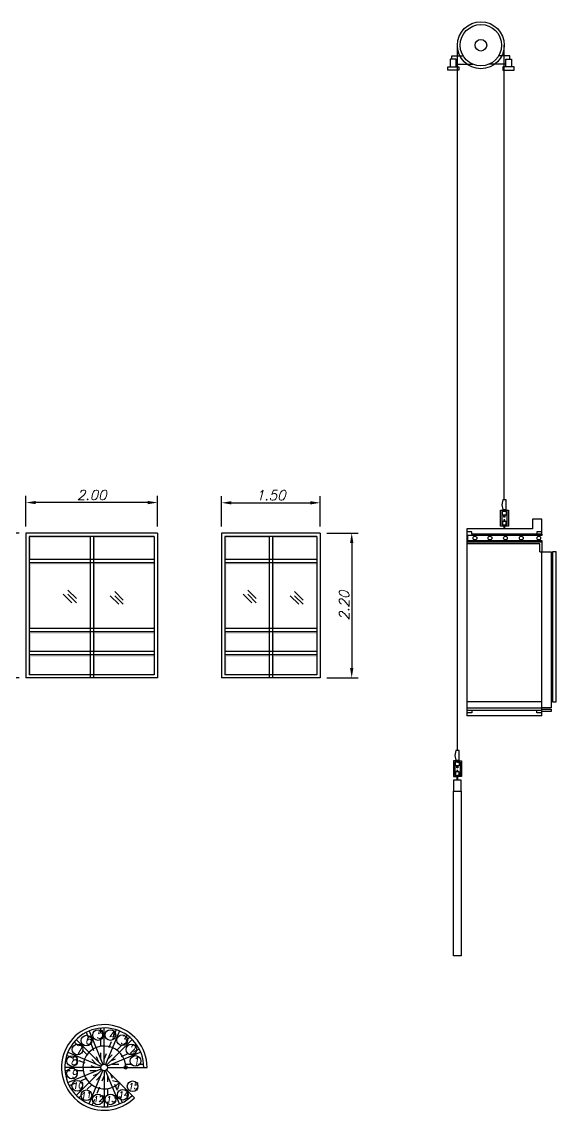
# Model space of a CAD drawing. Header units: millimetres. Extents: x 577 to 2337, y 236 to 943.
# Drawn here: x 849.94 to 858.06, y 698.3 to 714.83 of the extents above; entities that cross this region are included whole.
import ezdxf

# ---------------------------------------------------------------- set-up
doc = ezdxf.new("R2010")
doc.units = ezdxf.units.MM
doc.header["$LTSCALE"] = 0.01
doc.linetypes.add('ACAD_ISO03W100', pattern=[30, 12, -18])
for name, color, linetype in [('01-Plan', 1, 'Continuous'), ('02-Elev', 2, 'Continuous'), ('05-Dim', 5, 'Continuous'), ('06-Furn', 4, 'Continuous'), ('07-Text', 3, 'Continuous')]:
    doc.layers.add(name, color=color, linetype=linetype)
doc.styles.get("Standard").update_dxf_attribs({"font": 'italic.shx'})
doc.styles.add('text', font='BBadr.ttf', dxfattribs={"height": 0.2})
doc.dimstyles.new('ISO-25', dxfattribs={"dimtxt": 0.15, "dimasz": 0.15, "dimexe": 0.1, "dimexo": 0.1, "dimgap": 0.04, "dimtad": 1, "dimzin": 1, "dimdsep": 46, "dimtxsty": 'Standard', "dimcen": 0.3, "dimadec": 0, "dimazin": 0, "dimtfac": 1, "dimtmove": 0, "dimatfit": 3, "dimfxl": 1, "dimarcsym": 0})

# ---------------------------------------------------------------- blocks, each defined once
blk = doc.blocks.new('*D271')
at = {"layer": '05-Dim', "color": 0, "lineweight": -2, "transparency": 16777216}
for p, q in [((852.973, 707.167), (852.973, 707.626)), ((854.473, 707.167), (854.473, 707.626)), ((853.123, 707.526), (854.323, 707.526))]:
    blk.add_line(p, q, dxfattribs=at)
at = {"layer": '05-Dim', "color": 0, "transparency": 16777216}
for points in [[(853.123, 707.551), (853.123, 707.501), (852.973, 707.526)], [(854.323, 707.551), (854.323, 707.501), (854.473, 707.526)]]:
    blk.add_solid(points, dxfattribs=at)
at = {"layer": 'Defpoints', "color": 0, "transparency": 16777216}
for p in [(854.473, 707.526), (852.973, 707.067), (854.473, 707.067)]:
    blk.add_point(p, dxfattribs=at)
at = {"layer": '05-Dim', "color": 0, "transparency": 16777216, "insert": (853.723, 707.641), "char_height": 0.15, "attachment_point": 5}
blk.add_mtext('1.50', dxfattribs=at)
blk = doc.blocks.new('*D272')
at = {"layer": '05-Dim', "color": 0, "lineweight": -2, "transparency": 16777216}
for p, q in [((850.002, 707.167), (850.002, 707.63)), ((852.002, 707.167), (852.002, 707.63)), ((851.852, 707.53), (850.152, 707.53))]:
    blk.add_line(p, q, dxfattribs=at)
at = {"layer": '05-Dim', "color": 0, "transparency": 16777216}
for points in [[(850.152, 707.555), (850.152, 707.505), (850.002, 707.53)], [(851.852, 707.555), (851.852, 707.505), (852.002, 707.53)]]:
    blk.add_solid(points, dxfattribs=at)
at = {"layer": 'Defpoints', "color": 0, "transparency": 16777216}
for p in [(850.002, 707.53), (850.002, 707.067), (852.002, 707.067)]:
    blk.add_point(p, dxfattribs=at)
at = {"layer": '05-Dim', "color": 0, "transparency": 16777216, "insert": (851.002, 707.645), "char_height": 0.15, "attachment_point": 5}
blk.add_mtext('2.00', dxfattribs=at)
blk = doc.blocks.new('*D276')
at = {"layer": '05-Dim', "color": 0, "lineweight": -2, "transparency": 16777216}
for p, q in [((854.573, 707.067), (855.053, 707.067)), ((854.953, 706.917), (854.953, 705.017)), ((854.573, 704.867), (855.053, 704.867))]:
    blk.add_line(p, q, dxfattribs=at)
at = {"layer": '05-Dim', "color": 0, "transparency": 16777216}
for points in [[(854.928, 706.917), (854.978, 706.917), (854.953, 707.067)], [(854.928, 705.017), (854.978, 705.017), (854.953, 704.867)]]:
    blk.add_solid(points, dxfattribs=at)
at = {"layer": 'Defpoints', "color": 0, "transparency": 16777216}
for p in [(854.473, 707.067), (854.473, 704.867), (854.953, 704.867)]:
    blk.add_point(p, dxfattribs=at)
at = {"layer": '05-Dim', "color": 0, "transparency": 16777216, "insert": (854.838, 705.967), "char_height": 0.15, "attachment_point": 5, "rotation": 90}
blk.add_mtext('2.20', dxfattribs=at)
blk = doc.blocks.new('*D279')
at = {"layer": '05-Dim', "color": 0, "lineweight": -2, "transparency": 16777216}
for p, q in [((849.902, 707.067), (849.624, 707.067)), ((849.724, 706.917), (849.724, 705.017)), ((849.902, 704.867), (849.624, 704.867))]:
    blk.add_line(p, q, dxfattribs=at)
at = {"layer": '05-Dim', "color": 0, "transparency": 16777216}
for points in [[(849.699, 706.917), (849.749, 706.917), (849.724, 707.067)], [(849.699, 705.017), (849.749, 705.017), (849.724, 704.867)]]:
    blk.add_solid(points, dxfattribs=at)
at = {"layer": 'Defpoints', "color": 0, "transparency": 16777216}
for p in [(850.002, 707.067), (849.724, 704.867), (850.002, 704.867)]:
    blk.add_point(p, dxfattribs=at)
at = {"layer": '05-Dim', "color": 0, "transparency": 16777216, "insert": (849.609, 705.967), "char_height": 0.15, "attachment_point": 5, "rotation": 90}
blk.add_mtext('2.20', dxfattribs=at)
blk = doc.blocks.new('Elev section')
at = {"layer": '06-Furn', "color": 8, "linetype": 'Continuous'}
for p, q in [((0.148, 3.118), (0.148, 13.824)), ((0.86, 6.921), (0.86, 13.824)), ((0.837, 6.921), (0.822, 6.845)), ((0.822, 6.845), (0.837, 6.775)), ((0.888, 6.921), (0.837, 6.921)), ((0.888, 6.775), (0.888, 6.921)), ((0.802, 6.523), (0.802, 6.764)), ((0.802, 6.764), (0.862, 6.764)), ((0.862, 6.745), (0.821, 6.745)), ((0.821, 6.745), (0.821, 6.542)), ((0.832, 6.689), (0.832, 6.745)), ((0.888, 6.689), (0.832, 6.689)), ((0.837, 6.775), (0.888, 6.775)), ((0.852, 6.659), (0.852, 6.689)), ((0.867, 6.659), (0.852, 6.659)), ((0.867, 6.618), (0.852, 6.618)), ((0.852, 6.618), (0.852, 6.594)), ((0.856, 6.764), (0.856, 6.775)), ((0.867, 6.764), (0.856, 6.764)), ((0.862, 6.764), (0.923, 6.764)), ((0.904, 6.745), (0.862, 6.745)), ((0.867, 6.775), (0.867, 6.764)), ((0.867, 6.689), (0.867, 6.659)), ((0.867, 6.594), (0.867, 6.618)), ((0.888, 6.745), (0.888, 6.689)), ((0.904, 6.542), (0.904, 6.745)), ((0.923, 6.764), (0.923, 6.523)), ((1.429, 6.627), (1.287, 6.627)), ((1.287, 6.627), (1.287, 6.484)), ((1.429, 6.437), (1.429, 6.627)), ((1.287, 6.484), (0.289, 6.484)), ((0.289, 6.484), (0.289, 6.437)), ((0.862, 6.523), (0.802, 6.523)), ((0.821, 6.542), (0.862, 6.542)), ((0.888, 6.594), (0.832, 6.594)), ((0.832, 6.594), (0.832, 6.543)), ((0.852, 6.523), (0.852, 6.484)), ((0.862, 6.542), (0.904, 6.542)), ((0.923, 6.523), (0.862, 6.523)), ((0.867, 6.484), (0.867, 6.523)), ((0.888, 6.543), (0.888, 6.594)), ((1.429, 6.437), (1.429, 6.484)), ((0.365, 6.437), (0.289, 6.437)), ((0.289, 6.437), (0.289, 6.256)), ((1.429, 6.38), (0.299, 6.38)), ((0.299, 6.38), (0.299, 6.304)), ((0.299, 6.285), (0.299, 6.38)), ((0.299, 6.304), (1.43, 6.304)), ((0.299, 6.285), (1.43, 6.285)), ((1.43, 6.285), (0.299, 6.285)), ((0.365, 6.402), (0.365, 6.437)), ((1.429, 6.402), (0.365, 6.402)), ((1.429, 6.437), (1.353, 6.437)), ((1.353, 6.437), (1.353, 6.402)), ((1.429, 6.399), (1.429, 6.437)), ((1.429, 6.399), (1.429, 6.38)), ((1.43, 6.304), (1.43, 6.133)), ((1.4, 6.256), (0.289, 6.256)), ((0.289, 6.256), (0.289, 3.641)), ((1.4, 6.133), (1.4, 6.256)), ((1.4, 6.133), (1.572, 6.133)), ((1.43, 3.641), (1.43, 6.133)), ((1.572, 6.133), (1.572, 3.764)), ((1.649, 6.135), (1.592, 6.135)), ((1.592, 6.135), (1.592, 3.855)), ((1.649, 3.855), (1.649, 6.135)), ((1.43, 3.855), (0.289, 3.855)), ((1.592, 3.855), (1.649, 3.855)), ((0.289, 3.764), (1.43, 3.764)), ((1.43, 3.726), (0.289, 3.726)), ((0.365, 3.688), (0.289, 3.688)), ((1.43, 3.641), (0.289, 3.641)), ((0.365, 3.726), (0.365, 3.688)), ((1.354, 3.688), (1.354, 3.726)), ((1.43, 3.688), (1.354, 3.688)), ((1.572, 3.764), (1.43, 3.764)), ((1.43, 3.745), (1.572, 3.745)), ((1.572, 3.707), (1.43, 3.707)), ((1.572, 3.745), (1.572, 3.707))]:
    blk.add_line(p, q, dxfattribs=at)
for points in [[(0.127, 13.496), (0.127, 13.61), (0.038, 13.61), (0.038, 13.496)], [(0.881, 13.496), (0.881, 13.61), (0.97, 13.61), (0.97, 13.496)], [(0.171, 13.496), (0.171, 13.445), (0, 13.445), (0, 13.496)], [(0.836, 13.496), (0.836, 13.445), (1.008, 13.445), (1.008, 13.496)], [(0.173, 3.118), (0.122, 3.118), (0.107, 3.042), (0.122, 2.972), (0.173, 2.972)], [(0.205, 2.667), (0.088, 2.667), (0.088, 2.501), (0.205, 2.501)], [(0.205, 2.501), (0.205, 0), (0.088, 0), (0.088, 2.501)]]:
    blk.add_lwpolyline(points, close=True, dxfattribs=at)
for points in [[(0.063, 13.61), (0.063, 13.661), (0.235, 13.661)], [(0.945, 13.61), (0.945, 13.661), (0.772, 13.661)], [(0.127, 13.534), (0.383, 13.534)], [(0.881, 13.534), (0.624, 13.534)], [(0.148, 2.961), (0.087, 2.961), (0.087, 2.72), (0.148, 2.72)], [(0.148, 2.942), (0.106, 2.942), (0.106, 2.739), (0.148, 2.739)], [(0.173, 2.942), (0.173, 2.886), (0.118, 2.886), (0.118, 2.942)], [(0.152, 2.886), (0.152, 2.856), (0.137, 2.856), (0.137, 2.886)], [(0.152, 2.791), (0.152, 2.815), (0.137, 2.815), (0.137, 2.791)], [(0.152, 2.972), (0.152, 2.961), (0.142, 2.961), (0.142, 2.972)], [(0.148, 2.961), (0.208, 2.961), (0.208, 2.72), (0.148, 2.72)], [(0.148, 2.942), (0.189, 2.942), (0.189, 2.739), (0.148, 2.739)], [(0.173, 2.74), (0.173, 2.791), (0.118, 2.791), (0.118, 2.74)], [(0.137, 2.72), (0.137, 2.667)], [(0.152, 2.667), (0.152, 2.72)]]:
    blk.add_lwpolyline(points, dxfattribs=at)
for centre, radius in [((0.504, 13.824), 0.356), ((0.504, 13.824), 0.314), ((0.504, 13.824), 0.0882), ((0.414, 6.342), 0.0285), ((0.642, 6.342), 0.0285), ((0.877, 6.342), 0.0285), ((1.118, 6.342), 0.0285), ((1.383, 6.342), 0.0285)]:
    blk.add_circle(centre, radius, dxfattribs=at)

msp = doc.modelspace()

# ---------------------------------------------------------------- hatches: boundary and pattern name
at = {"layer": '02-Elev'}
h = msp.add_hatch(color=8, dxfattribs=at)
h.dxf.hatch_style = 1
h.paths.add_polyline_path([(850.977, 707.017), (850.077, 707.017), (850.077, 706.992), (850.977, 706.992)])
h.paths.add_polyline_path([(850.077, 707.017), (850.052, 707.017), (850.052, 706.992), (850.077, 706.992)])
h.paths.add_polyline_path([(850.077, 706.992), (850.052, 706.992), (850.052, 706.667), (850.077, 706.667)])
h = msp.add_hatch(color=8, dxfattribs=at)
h.dxf.hatch_style = 1
h.paths.add_polyline_path([(851.952, 707.019), (851.052, 707.019), (851.052, 706.994), (851.952, 706.994)])
h.paths.add_polyline_path([(851.052, 707.019), (851.027, 707.019), (851.027, 706.994), (851.052, 706.994)])
h.paths.add_polyline_path([(851.052, 706.994), (851.027, 706.994), (851.027, 706.667), (851.052, 706.667)])
h = msp.add_hatch(color=8, dxfattribs=at)
h.dxf.hatch_style = 1
h.paths.add_polyline_path([(853.698, 707.017), (853.048, 707.017), (853.048, 706.992), (853.698, 706.992)])
h.paths.add_polyline_path([(853.048, 707.017), (853.023, 707.017), (853.023, 706.992), (853.048, 706.992)])
h.paths.add_polyline_path([(853.048, 706.992), (853.023, 706.992), (853.023, 706.667), (853.048, 706.667)])
h = msp.add_hatch(color=8, dxfattribs=at)
h.dxf.hatch_style = 1
h.paths.add_polyline_path([(854.423, 707.017), (853.773, 707.017), (853.773, 706.992), (854.423, 706.992)])
h.paths.add_polyline_path([(853.773, 707.017), (853.748, 707.017), (853.748, 706.992), (853.773, 706.992)])
h.paths.add_polyline_path([(853.773, 706.992), (853.748, 706.992), (853.748, 706.667), (853.773, 706.667)])
h = msp.add_hatch(color=8, dxfattribs=at)
h.dxf.hatch_style = 1
h.paths.add_polyline_path([(850.977, 706.617), (850.077, 706.617), (850.077, 706.592), (850.977, 706.592)])
h.paths.add_polyline_path([(850.077, 706.617), (850.052, 706.617), (850.052, 706.592), (850.077, 706.592)])
h.paths.add_polyline_path([(850.077, 706.592), (850.052, 706.592), (850.052, 705.617), (850.077, 705.617)])
h = msp.add_hatch(color=8, dxfattribs=at)
h.dxf.hatch_style = 1
h.paths.add_polyline_path([(851.952, 706.617), (851.052, 706.617), (851.052, 706.592), (851.952, 706.592)])
h.paths.add_polyline_path([(851.052, 706.617), (851.027, 706.617), (851.027, 706.592), (851.052, 706.592)])
h.paths.add_polyline_path([(851.052, 706.592), (851.027, 706.592), (851.027, 705.617), (851.052, 705.617)])
h = msp.add_hatch(color=8, dxfattribs=at)
h.dxf.hatch_style = 1
h.paths.add_polyline_path([(853.698, 706.617), (853.048, 706.617), (853.048, 706.592), (853.698, 706.592)])
h.paths.add_polyline_path([(853.048, 706.617), (853.023, 706.617), (853.023, 706.592), (853.048, 706.592)])
h.paths.add_polyline_path([(853.048, 706.592), (853.023, 706.592), (853.023, 705.617), (853.048, 705.617)])
h = msp.add_hatch(color=8, dxfattribs=at)
h.dxf.hatch_style = 1
h.paths.add_polyline_path([(854.423, 706.617), (853.773, 706.617), (853.773, 706.592), (854.423, 706.592)])
h.paths.add_polyline_path([(853.773, 706.617), (853.748, 706.617), (853.748, 706.592), (853.773, 706.592)])
h.paths.add_polyline_path([(853.773, 706.592), (853.748, 706.592), (853.748, 705.617), (853.773, 705.617)])
h = msp.add_hatch(color=8, dxfattribs=at)
h.dxf.hatch_style = 1
h.paths.add_polyline_path([(850.977, 705.567), (850.077, 705.567), (850.077, 705.542), (850.977, 705.542)])
h.paths.add_polyline_path([(850.077, 705.567), (850.052, 705.567), (850.052, 705.542), (850.077, 705.542)])
h.paths.add_polyline_path([(850.077, 705.542), (850.052, 705.542), (850.052, 705.267), (850.077, 705.267)])
h = msp.add_hatch(color=8, dxfattribs=at)
h.dxf.hatch_style = 1
h.paths.add_polyline_path([(851.952, 705.567), (851.052, 705.567), (851.052, 705.542), (851.952, 705.542)])
h.paths.add_polyline_path([(851.052, 705.567), (851.027, 705.567), (851.027, 705.542), (851.052, 705.542)])
h.paths.add_polyline_path([(851.052, 705.542), (851.027, 705.542), (851.027, 705.267), (851.052, 705.267)])
h = msp.add_hatch(color=8, dxfattribs=at)
h.dxf.hatch_style = 1
h.paths.add_polyline_path([(853.698, 705.567), (853.048, 705.567), (853.048, 705.542), (853.698, 705.542)])
h.paths.add_polyline_path([(853.048, 705.567), (853.023, 705.567), (853.023, 705.542), (853.048, 705.542)])
h.paths.add_polyline_path([(853.048, 705.542), (853.023, 705.542), (853.023, 705.267), (853.048, 705.267)])
h = msp.add_hatch(color=8, dxfattribs=at)
h.dxf.hatch_style = 1
h.paths.add_polyline_path([(854.423, 705.567), (853.773, 705.567), (853.773, 705.542), (854.423, 705.542)])
h.paths.add_polyline_path([(853.773, 705.567), (853.748, 705.567), (853.748, 705.542), (853.773, 705.542)])
h.paths.add_polyline_path([(853.773, 705.542), (853.748, 705.542), (853.748, 705.267), (853.773, 705.267)])
h = msp.add_hatch(color=8, dxfattribs=at)
h.dxf.hatch_style = 1
h.paths.add_polyline_path([(850.977, 705.217), (850.077, 705.217), (850.077, 705.192), (850.977, 705.192)])
h.paths.add_polyline_path([(850.077, 705.217), (850.052, 705.217), (850.052, 705.192), (850.077, 705.192)])
h.paths.add_polyline_path([(850.077, 705.192), (850.052, 705.192), (850.052, 704.917), (850.077, 704.917)])
h = msp.add_hatch(color=8, dxfattribs=at)
h.dxf.hatch_style = 1
h.paths.add_polyline_path([(851.952, 705.217), (851.052, 705.217), (851.052, 705.192), (851.952, 705.192)])
h.paths.add_polyline_path([(851.052, 705.217), (851.027, 705.217), (851.027, 705.192), (851.052, 705.192)])
h.paths.add_polyline_path([(851.052, 705.192), (851.027, 705.192), (851.027, 704.917), (851.052, 704.917)])
h = msp.add_hatch(color=8, dxfattribs=at)
h.dxf.hatch_style = 1
h.paths.add_polyline_path([(853.698, 705.217), (853.048, 705.217), (853.048, 705.192), (853.698, 705.192)])
h.paths.add_polyline_path([(853.048, 705.217), (853.023, 705.217), (853.023, 705.192), (853.048, 705.192)])
h.paths.add_polyline_path([(853.048, 705.192), (853.023, 705.192), (853.023, 704.917), (853.048, 704.917)])
h = msp.add_hatch(color=8, dxfattribs=at)
h.dxf.hatch_style = 1
h.paths.add_polyline_path([(854.423, 705.217), (853.773, 705.217), (853.773, 705.192), (854.423, 705.192)])
h.paths.add_polyline_path([(853.773, 705.217), (853.748, 705.217), (853.748, 705.192), (853.773, 705.192)])
h.paths.add_polyline_path([(853.773, 705.192), (853.748, 705.192), (853.748, 704.917), (853.773, 704.917)])

# ---------------------------------------------------------------- linework, layer by layer
at = {"layer": '01-Plan', "color": 5, "linetype": 'ACAD_ISO03W100', "ltscale": 0.5}
for p, q in [((850.917, 699.49), (851.1, 699.047)), ((851.143, 699.075), (851.143, 699.552)), ((851.376, 699.528), (851.193, 699.085)), ((851.072, 699.004), (850.733, 699.343)), ((851.243, 699.075), (851.582, 699.414)), ((851.728, 699.23), (851.285, 699.047)), ((850.619, 699.138), (851.062, 698.954)), ((851.313, 699.004), (851.793, 699.004)), ((851.072, 698.904), (850.595, 698.904)), ((850.657, 698.679), (851.1, 698.862)), ((851.143, 698.834), (850.804, 698.495)), ((851.243, 698.834), (851.243, 698.354)), ((851.468, 698.419), (851.285, 698.862)), ((851.009, 698.381), (851.193, 698.824))]:
    msp.add_line(p, q, dxfattribs=at)
at = {"layer": '01-Plan', "color": 4}
for p, q in [((850.963, 699.509), (851.173, 699.001)), ((851.193, 699.004), (851.193, 699.554)), ((851.422, 699.509), (851.212, 699.001)), ((851.157, 698.99), (850.768, 699.379)), ((851.228, 698.99), (851.617, 699.379)), ((850.638, 699.184), (851.146, 698.974)), ((851.747, 699.184), (851.239, 698.974)), ((851.143, 698.954), (850.593, 698.954)), ((850.638, 698.725), (851.146, 698.935)), ((851.157, 698.919), (850.768, 698.53)), ((850.963, 698.4), (851.173, 698.908)), ((851.193, 698.904), (851.193, 698.354)), ((851.422, 698.4), (851.212, 698.908)), ((851.228, 698.919), (851.617, 698.53)), ((851.243, 698.954), (851.793, 698.954))]:
    msp.add_line(p, q, dxfattribs=at)
at = {"layer": '01-Plan', "color": 5}
for p, q in [((851.793, 698.954), (851.843, 698.954)), ((851.422, 698.725), (851.319, 698.752)), ((851.422, 698.725), (851.395, 698.622)), ((851.652, 698.495), (851.617, 698.53)), ((851.652, 698.495), (851.617, 698.53))]:
    msp.add_line(p, q, dxfattribs=at)
at = {"layer": '01-Plan', "color": 2}
msp.add_circle((851.193, 698.954), 0.05, dxfattribs=at)
at = {"layer": '01-Plan', "color": 5}
msp.add_circle((851.518, 698.954), 0.025, dxfattribs=at)
for radius in [0.65, 0.325]:
    msp.add_arc((851.193, 698.954), radius, 0, 315, dxfattribs=at)
at = {"layer": '01-Plan', "color": 4}
msp.add_arc((851.193, 698.954), 0.6, 0, 315, dxfattribs=at)
at = {"layer": '02-Elev', "color": 4}
for p, q in [((852.002, 707.067), (850.002, 707.067)), ((850.002, 707.067), (850.002, 704.867)), ((852.002, 707.067), (852.002, 704.867)), ((854.473, 707.067), (852.973, 707.067)), ((852.973, 707.067), (852.973, 704.867)), ((854.473, 707.067), (854.473, 704.867)), ((852.002, 704.867), (850.002, 704.867)), ((854.473, 704.867), (852.973, 704.867))]:
    msp.add_line(p, q, dxfattribs=at)
at = {"layer": '02-Elev', "color": 5}
for p, q in [((851.952, 707.017), (850.052, 707.017)), ((850.052, 707.017), (850.052, 704.917)), ((850.977, 707.017), (850.977, 704.867)), ((851.027, 707.017), (851.027, 704.867)), ((851.952, 707.017), (851.952, 704.917)), ((854.423, 707.017), (853.023, 707.017)), ((853.023, 707.017), (853.023, 704.917)), ((853.698, 707.017), (853.698, 704.867)), ((853.748, 707.017), (853.748, 704.867)), ((854.423, 707.017), (854.423, 704.917)), ((851.952, 706.667), (850.052, 706.667)), ((851.952, 706.617), (850.052, 706.617)), ((854.423, 706.667), (853.023, 706.667)), ((854.423, 706.617), (853.023, 706.617)), ((850.568, 706.137), (850.699, 706.008)), ((850.638, 706.201), (850.769, 706.072)), ((850.638, 706.137), (850.769, 706.008)), ((851.282, 706.115), (851.413, 705.986)), ((851.351, 706.179), (851.482, 706.05)), ((851.351, 706.115), (851.482, 705.986)), ((853.303, 706.137), (853.434, 706.008)), ((853.372, 706.201), (853.503, 706.072)), ((853.372, 706.137), (853.503, 706.008)), ((854.017, 706.115), (854.148, 705.986)), ((854.086, 706.179), (854.217, 706.05)), ((854.086, 706.115), (854.217, 705.986)), ((851.952, 705.617), (850.052, 705.617)), ((854.423, 705.617), (853.023, 705.617)), ((851.952, 705.567), (850.052, 705.567)), ((854.423, 705.567), (853.023, 705.567)), ((851.952, 705.267), (850.052, 705.267)), ((851.952, 705.217), (850.052, 705.217)), ((854.423, 705.267), (853.023, 705.267)), ((854.423, 705.217), (853.023, 705.217)), ((851.952, 704.917), (850.052, 704.917)), ((854.423, 704.917), (853.023, 704.917))]:
    msp.add_line(p, q, dxfattribs=at)
at = {"layer": '07-Text', "color": 5}
for centre in [(851.098, 699.446), (851.285, 699.446), (850.922, 699.361), (851.464, 699.368), (850.787, 699.227), (851.605, 699.227), (850.706, 699.051), (851.667, 699.053), (850.702, 698.863), (850.783, 698.676), (851.624, 698.668), (850.921, 698.531), (851.095, 698.468), (851.288, 698.469), (851.475, 698.54)]:
    msp.add_circle(centre, 0.081, dxfattribs=at)

# ---------------------------------------------------------------- block references
at = {"layer": '06-Furn'}
msp.add_blockref('Elev section', (856.412, 700.649), dxfattribs=at)

# ---------------------------------------------------------------- texts
at = {"layer": '07-Text', "color": 5, "attachment_point": 9, "rotation": 5.4506, "style": 'text'}
for s, insert, char_height, width in [('{\\Fitalic|c178;5}', (851.175, 699.399), 0.1215, 0.14029), ('{\\Fitalic|c178;4}', (851.359, 699.384), 0.1215, 0.14029), ('{\\Fitalic|c178;6}', (851.002, 699.31), 0.1215, 0.14029), ('{\\Fitalic|c178;3}', (851.537, 699.314), 0.1215, 0.14029), ('{\\Fitalic|c178;7}', (850.865, 699.166), 0.1215, 0.14029), ('{\\Fitalic|c178;2}', (851.676, 699.176), 0.1215, 0.14029), ('{\\Fitalic|c178;8}', (850.786, 699.001), 0.1215, 0.14029), ('{\\Fitalic|c178;1}', (851.728, 698.993), 0.1215, 0.14029), ('{\\Fitalic|c178;9}', (850.794, 698.803), 0.1215, 0.14029), ('{\\Fitalic|c178;10}', (850.871, 698.642), 0.09185, 0.10606), ('{\\Fitalic|c178;15}', (851.712, 698.631), 0.09185, 0.10606), ('{\\Fitalic|c178;11}', (850.992, 698.495), 0.09185, 0.10606), ('\\pt0.09185;{\\Fitalic|c178;12}', (851.18, 698.436), 0.09185, 0.10606), ('{\\Fitalic|c178;13}', (851.376, 698.435), 0.09185, 0.10606), ('{\\Fitalic|c178;14}', (851.562, 698.505), 0.09185, 0.10606)]:
    msp.add_mtext(s, dxfattribs=dict(at, insert=insert, char_height=char_height, width=width))

# ---------------------------------------------------------------- dimensions: what is measured, and where the dimension line sits
at = {"layer": '05-Dim'}
for base, p1, p2, picture, middle in [((850.002, 707.53), (852.002, 707.067), (850.002, 707.067), '*D272', (851.002, 707.645)), ((854.473, 707.526), (852.973, 707.067), (854.473, 707.067), '*D271', (853.723, 707.641))]:
    dim = msp.add_linear_dim(base=base, p1=p1, p2=p2, dimstyle='ISO-25', dxfattribs=at)
    dim.commit()
    dim.dimension.update_dxf_attribs({"geometry": picture, "text_midpoint": middle})
for base, p1, p2, picture, middle in [((849.724, 704.867), (850.002, 707.067), (850.002, 704.867), '*D279', (849.609, 705.967)), ((854.953, 704.867), (854.473, 707.067), (854.473, 704.867), '*D276', (854.838, 705.967))]:
    dim = msp.add_linear_dim(base=base, p1=p1, p2=p2, angle=90, dimstyle='ISO-25', dxfattribs=at)
    dim.commit()
    dim.dimension.update_dxf_attribs({"geometry": picture, "text_midpoint": middle})

doc.saveas('drawing.dxf')
